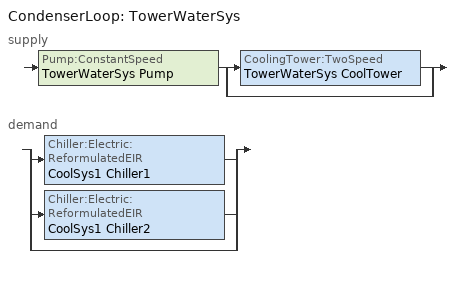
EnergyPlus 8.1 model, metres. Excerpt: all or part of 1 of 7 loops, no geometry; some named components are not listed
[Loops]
CondenserLoop 'TowerWaterSys'
 supply: Pump:ConstantSpeed 'TowerWaterSys Pump' > split
  | CoolingTower:TwoSpeed 'TowerWaterSys CoolTower'
  | bypass
 demand: split
  | Chiller:Electric:ReformulatedEIR 'CoolSys1 Chiller1'
  | Chiller:Electric:ReformulatedEIR 'CoolSys1 Chiller2'
  | bypass
[EnergyManagementSystem:Program]
ControlProgram_W: SET ActuatorControl_WExtZones_Lights = Null; SET ActuatorControl_WCoreZones_Lights = Null; IF SensorControl_W == 1; SET ActuatorControl_WExt_Mid_ZN1_Win1 = CFS_Glz_807_Index; SET ActuatorControl_WExt_Mid_ZN1_Win2 = CFS_Glz_807_Index; SET ActuatorControl_WExt_Mid_ZN1_Win3 = CFS_Glz_807_Index; SET ActuatorControl_WExt_Mid_ZN1_Win4 = CFS_Glz_807_Index; SET ActuatorControl_WExt_Mid_ZN2_Win1 = CFS_Glz_807_Index; SET ActuatorControl_WExt_Mid_ZN2_Win2 = CFS_Glz_807_Index; SET ActuatorControl_WExt_Mid_ZN2_Win3 = CFS_Glz_807_Index; SET ActuatorControl_WExt_Mid_ZN2_Win4 = CFS_Glz_807_Index; SET ActuatorControl_WExt_Mid_ZN3_Win1 = CFS_Glz_807_Index; SET ActuatorControl_WExt_Mid_ZN3_Win2 = CFS_Glz_807_Index; SET ActuatorControl_WExt_Mid_ZN3_Win3 = CFS_Glz_807_Index; SET ActuatorControl_WExt_Mid_ZN3_Win4 = CFS_Glz_807_Index; SET ActuatorControl_WExt_Mid_ZN4_Win1 = CFS_Glz_807_Index; SET ActuatorControl_WExt_Mid_ZN4_Win2 = CFS_Glz_807_Index; SET ActuatorControl_WExt_Mid_ZN4_Win3 = CFS_Glz_807_Index; SET ActuatorControl_WExt_Mid_ZN4_Win4 = CFS_Glz_807_Index; SET ActuatorControl_WExt_Top_ZN1_Win1 = CFS_Glz_807_Index; SET ActuatorControl_WExt_Top_ZN1_Win2 = CFS_Glz_807_Index; SET ActuatorControl_WExt_Top_ZN1_Win3 = CFS_Glz_807_Index; SET ActuatorControl_WExt_Top_ZN1_Win4 = CFS_Glz_807_Index; SET ActuatorControl_WExt_Top_ZN2_Win1 = CFS_Glz_807_Index; SET ActuatorControl_WExt_Top_ZN2_Win2 = CFS_Glz_807_Index; SET ActuatorControl_WExt_Top_ZN2_Win3 = CFS_Glz_807_Index; SET ActuatorControl_WExt_Top_ZN2_Win4 = CFS_Glz_807_Index; SET ActuatorControl_WExt_Top_ZN3_Win1 = CFS_Glz_807_Index; SET ActuatorControl_WExt_Top_ZN3_Win2 = CFS_Glz_807_Index; SET ActuatorControl_WExt_Top_ZN3_Win3 = CFS_Glz_807_Index; SET ActuatorControl_WExt_Top_ZN3_Win4 = CFS_Glz_807_Index; SET ActuatorControl_WExt_Top_ZN4_Win1 = CFS_Glz_807_Index; SET ActuatorControl_WExt_Top_ZN4_Win2 = CFS_Glz_807_Index; SET ActuatorControl_WExt_Top_ZN4_Win3 = CFS_Glz_807_Index; SET ActuatorControl_WExt_Top_ZN4_Win4 = CFS_Glz_807_Index; SET ActuatorControl_WExt_Bot_ZN1_Win1 = CFS_Glz_807_Index; SET ActuatorControl_WExt_Bot_ZN1_Win2 = CFS_Glz_807_Index; SET ActuatorControl_WExt_Bot_ZN1_Win3 = CFS_Glz_807_Index; SET ActuatorControl_WExt_Bot_ZN1_Win4 = CFS_Glz_807_Index; SET ActuatorControl_WExt_Bot_ZN2_Win1 = CFS_Glz_807_Index; SET ActuatorControl_WExt_Bot_ZN2_Win2 = CFS_Glz_807_Index; SET ActuatorControl_WExt_Bot_ZN2_Win3 = CFS_Glz_807_Index; SET ActuatorControl_WExt_Bot_ZN2_Win4 = CFS_Glz_807_Index; SET ActuatorControl_WExt_Bot_ZN3_Win1 = CFS_Glz_807_Index; SET ActuatorControl_WExt_Bot_ZN3_Win2 = CFS_Glz_807_Index; SET ActuatorControl_WExt_Bot_ZN3_Win3 = CFS_Glz_807_Index; SET ActuatorControl_WExt_Bot_ZN3_Win4 = CFS_Glz_807_Index; SET ActuatorControl_WExt_Bot_ZN4_Win1 = CFS_Glz_807_Index; SET ActuatorControl_WExt_Bot_ZN4_Win2 = CFS_Glz_807_Index; SET ActuatorControl_WExt_Bot_ZN4_Win3 = CFS_Glz_807_Index; SET ActuatorControl_WExt_Bot_ZN4_Win4 = CFS_Glz_807_Index; SET ActuatorControl_WExt_Mid_ZN1_Ceiling = DropCeiling_Index; SET ActuatorControl_WExt_Mid_ZN2_Ceiling = DropCeiling_Index; SET ActuatorControl_WExt_Mid_ZN3_Ceiling = DropCeiling_Index; SET ActuatorControl_WExt_Mid_ZN4_Ceiling = DropCeiling_Index; SET ActuatorControl_WCore_Mid_ZN1_Ceiling = DropCeiling_Index; SET ActuatorControl_WCore_Mid_ZN2_Ceiling = DropCeiling_Index; SET ActuatorControl_WCore_Mid_ZN3_Ceiling = DropCeiling_Index; SET ActuatorControl_WCore_Mid_ZN4_Ceiling = DropCeiling_Index; SET ActuatorControl_WExt_Mid_ZN1_floor = int_slab_floor_Index; SET ActuatorControl_WExt_Mid_ZN2_floor = int_slab_floor_Index; SET ActuatorControl_WExt_Mid_ZN3_floor = int_slab_floor_Index; SET ActuatorControl_WExt_Mid_ZN4_floor = int_slab_floor_Index; SET ActuatorControl_WCore_Mid_ZN1_floor = int_slab_floor_Index; SET ActuatorControl_WCore_Mid_ZN2_floor = int_slab_floor_Index; SET ActuatorControl_WCore_Mid_ZN3_floor = int_slab_floor_Index; SET ActuatorControl_WCore_Mid_ZN4_floor = int_slab_floor_Index; SET ActuatorControl_WExt_Mid_ZN1_Wall = T24NRWallMetalFrame_Index; SET ActuatorControl_WExt_Mid_ZN2_Wall = T24NRWallMetalFrame_Index; SET ActuatorControl_WExt_Mid_ZN3_Wall = T24NRWallMetalFrame_Index; SET ActuatorControl_WExt_Mid_ZN4_Wall = T24NRWallMetalFrame_Index; SET ActuatorControl_WCore_Mid_ZN1_IntWallS = int_wall_Index; SET ActuatorControl_WCore_Mid_ZN2_IntWallS = int_wall_Index; SET ActuatorControl_WCore_Mid_ZN3_IntWallS = int_wall_Index; SET ActuatorControl_WCore_Mid_ZN4_IntWallS = int_wall_Index; SET ActuatorControl_WCore_Mid_ZN1_IntWallW = int_wall_Index; SET ActuatorControl_WCore_Mid_ZN2_IntWallW = int_wall_Index; SET ActuatorControl_WCore_Mid_ZN3_IntWallW = int_wall_Index; SET ActuatorControl_WCore_Mid_ZN4_IntWallW = int_wall_Index; SET ActuatorControl_WExt_Mid_ZN1_IntWallN = int_wall_Index; SET ActuatorControl_WExt_Mid_ZN2_IntWallN = int_wall_Index; SET ActuatorControl_WExt_Mid_ZN3_IntWallN = int_wall_Index; SET ActuatorControl_WExt_Mid_ZN4_IntWallN = int_wall_Index; SET ActuatorControl_WCore_Mid_ZN1_IntWallN = int_wall_Index; SET ActuatorControl_WCore_Mid_ZN2_IntWallN = int_wall_Index; SET ActuatorControl_WCore_Mid_ZN3_IntWallN = int_wall_Index; SET ActuatorControl_WCore_Mid_ZN4_IntWallN = int_wall_Index; SET ActuatorControl_WExt_Mid_ZN1_IntWallE = int_wall_Index; SET ActuatorControl_WExt_Mid_ZN2_IntWallE = int_wall_Index; SET ActuatorControl_WExt_Mid_ZN3_IntWallE = int_wall_Index; SET ActuatorControl_WExt_Mid_ZN4_IntWallE = int_wall_Index; SET ActuatorControl_WCore_Mid_ZN1_IntWallE = int_wall_Index; SET ActuatorControl_WCore_Mid_ZN2_IntWallE = int_wall_Index; SET ActuatorControl_WCore_Mid_ZN3_IntWallE = int_wall_Index; SET ActuatorControl_WCore_Mid_ZN4_IntWallE = int_wall_Index; SET ActuatorControl_WExt_Bot_ZN1_Ceiling = DropCeiling_Index; SET ActuatorControl_WExt_Bot_ZN2_Ceiling = DropCeiling_Index; SET ActuatorControl_WExt_Bot_ZN3_Ceiling = DropCeiling_Index; SET ActuatorControl_WExt_Bot_ZN4_Ceiling = DropCeiling_Index; SET ActuatorControl_WCore_Bot_ZN1_Ceiling = DropCeiling_Index; SET ActuatorControl_WCore_Bot_ZN2_Ceiling = DropCeiling_Index; SET ActuatorControl_WCore_Bot_ZN3_Ceiling = DropCeiling_Index; SET ActuatorControl_WCore_Bot_ZN4_Ceiling = DropCeiling_Index; SET ActuatorControl_WExt_Bot_ZN1_floor = int_slab_floor_Index; SET ActuatorControl_WExt_Bot_ZN2_floor = int_slab_floor_Index; SET ActuatorControl_WExt_Bot_ZN3_floor = int_slab_floor_Index; SET ActuatorControl_WExt_Bot_ZN4_floor = int_slab_floor_Index; SET ActuatorControl_WCore_Bot_ZN1_floor = int_slab_floor_Index; SET ActuatorControl_WCore_Bot_ZN2_floor = int_slab_floor_Index; SET ActuatorControl_WCore_Bot_ZN3_floor = int_slab_floor_Index; SET ActuatorControl_WCore_Bot_ZN4_floor = int_slab_floor_Index; SET ActuatorControl_WExt_Bot_ZN1_Wall = T24NRWallMetalFrame_Index; SET ActuatorControl_WExt_Bot_ZN2_Wall = T24NRWallMetalFrame_Index; SET ActuatorControl_WExt_Bot_ZN3_Wall = T24NRWallMetalFrame_Index; SET ActuatorControl_WExt_Bot_ZN4_Wall = T24NRWallMetalFrame_Index; SET ActuatorControl_WCore_Bot_ZN1_IntWallS = int_wall_Index; SET ActuatorControl_WCore_Bot_ZN2_IntWallS = int_wall_Index; SET ActuatorControl_WCore_Bot_ZN3_IntWallS = int_wall_Index; SET ActuatorControl_WCore_Bot_ZN4_IntWallS = int_wall_Index; SET ActuatorControl_WCore_Bot_ZN1_IntWallW = int_wall_Index; SET ActuatorControl_WCore_Bot_ZN2_IntWallW = int_wall_Index; SET ActuatorControl_WCore_Bot_ZN3_IntWallW = int_wall_Index; SET ActuatorControl_WCore_Bot_ZN4_IntWallW = int_wall_Index; SET ActuatorControl_WExt_Bot_ZN1_IntWallN = int_wall_Index; SET ActuatorControl_WExt_Bot_ZN2_IntWallN = int_wall_Index; SET ActuatorControl_WExt_Bot_ZN3_IntWallN = int_wall_Index; SET ActuatorControl_WExt_Bot_ZN4_IntWallN = int_wall_Index; SET ActuatorControl_WCore_Bot_ZN1_IntWallN = int_wall_Index; SET ActuatorControl_WCore_Bot_ZN2_IntWallN = int_wall_Index; SET ActuatorControl_WCore_Bot_ZN3_IntWallN = int_wall_Index; SET ActuatorControl_WCore_Bot_ZN4_IntWallN = int_wall_Index; SET ActuatorControl_WExt_Bot_ZN1_IntWallE = int_wall_Index; SET ActuatorControl_WExt_Bot_ZN2_IntWallE = int_wall_Index; SET ActuatorControl_WExt_Bot_ZN3_IntWallE = int_wall_Index; SET ActuatorControl_WExt_Bot_ZN4_IntWallE = int_wall_Index; SET ActuatorControl_WCore_Bot_ZN1_IntWallE = int_wall_Index; SET ActuatorControl_WCore_Bot_ZN2_IntWallE = int_wall_Index; SET ActuatorControl_WCore_Bot_ZN3_IntWallE = int_wall_Index; SET ActuatorControl_WCore_Bot_ZN4_IntWallE = int_wall_Index; SET ActuatorControl_WExt_Top_ZN1_Ceiling = DropCeiling_Index; SET ActuatorControl_WExt_Top_ZN2_Ceiling = DropCeiling_Index; SET ActuatorControl_WExt_Top_ZN3_Ceiling = DropCeiling_Index; SET ActuatorControl_WExt_Top_ZN4_Ceiling = DropCeiling_Index; SET ActuatorControl_WCore_Top_ZN1_Ceiling = DropCeiling_Index; SET ActuatorControl_WCore_Top_ZN2_Ceiling = DropCeiling_Index; SET ActuatorControl_WCore_Top_ZN3_Ceiling = DropCeiling_Index; SET ActuatorControl_WCore_Top_ZN4_Ceiling = DropCeiling_Index; SET ActuatorControl_WExt_Top_ZN1_floor = int_slab_floor_Index; SET ActuatorControl_WExt_Top_ZN2_floor = int_slab_floor_Index; SET ActuatorControl_WExt_Top_ZN3_floor = int_slab_floor_Index; SET ActuatorControl_WExt_Top_ZN4_floor = int_slab_floor_Index; SET ActuatorControl_WCore_Top_ZN1_floor = int_slab_floor_Index; SET ActuatorControl_WCore_Top_ZN2_floor = int_slab_floor_Index; SET ActuatorControl_WCore_Top_ZN3_floor = int_slab_floor_Index; SET ActuatorControl_WCore_Top_ZN4_floor = int_slab_floor_Index; SET ActuatorControl_WExt_Top_ZN1_Wall = T24NRWallMetalFrame_Index; SET ActuatorControl_WExt_Top_ZN2_Wall = T24NRWallMetalFrame_Index; SET ActuatorControl_WExt_Top_ZN3_Wall = T24NRWallMetalFrame_Index; SET ActuatorControl_WExt_Top_ZN4_Wall = T24NRWallMetalFrame_Index; SET ActuatorControl_WCore_Top_ZN1_IntWallS = int_wall_Index; SET ActuatorControl_WCore_Top_ZN2_IntWallS = int_wall_Index; SET ActuatorControl_WCore_Top_ZN3_IntWallS = int_wall_Index; SET ActuatorControl_WCore_Top_ZN4_IntWallS = int_wall_Index; SET ActuatorControl_WCore_Top_ZN1_IntWallW = int_wall_Index; SET ActuatorControl_WCore_Top_ZN2_IntWallW = int_wall_Index; SET ActuatorControl_WCore_Top_ZN3_IntWallW = int_wall_Index; SET ActuatorControl_WCore_Top_ZN4_IntWallW = int_wall_Index; SET ActuatorControl_WExt_Top_ZN1_IntWallN = int_wall_Index; SET ActuatorControl_WExt_Top_ZN2_IntWallN = int_wall_Index; SET ActuatorControl_WExt_Top_ZN3_IntWallN = int_wall_Index; SET ActuatorControl_WExt_Top_ZN4_IntWallN = int_wall_Index; SET ActuatorControl_WCore_Top_ZN1_IntWallN = int_wall_Index; SET ActuatorControl_WCore_Top_ZN2_IntWallN = int_wall_Index; SET ActuatorControl_WCore_Top_ZN3_IntWallN = int_wall_Index; SET ActuatorControl_WCore_Top_ZN4_IntWallN = int_wall_Index; SET ActuatorControl_WExt_Top_ZN1_IntWallE = int_wall_Index; SET ActuatorControl_WExt_Top_ZN2_IntWallE = int_wall_Index; SET ActuatorControl_WExt_Top_ZN3_IntWallE = int_wall_Index; SET ActuatorControl_WExt_Top_ZN4_IntWallE = int_wall_Index; SET ActuatorControl_WCore_Top_ZN1_IntWallE = int_wall_Index; SET ActuatorControl_WCore_Top_ZN2_IntWallE = int_wall_Index; SET ActuatorControl_WCore_Top_ZN3_IntWallE = int_wall_Index; SET ActuatorControl_WCore_Top_ZN4_IntWallE = int_wall_Index; ELSEIF SensorControl_W == 2; SET ActuatorControl_WExtZones_Lights = 0; SET ActuatorControl_WCoreZones_Lights = 0; SET ActuatorControl_WExtZones_Lights = ExtLight_W_IntShd; SET ActuatorControl_WCoreZones_Lights = CoreLight_W_IntShd; SET ActuatorControl_WExt_Mid_ZN1_Win1 = CFS_Glz_815_Index; SET ActuatorControl_WExt_Mid_ZN1_Win2 = CFS_Glz_815_Index; SET ActuatorControl_WExt_Mid_ZN1_Win3 = CFS_Glz_815_Index; SET ActuatorControl_WExt_Mid_ZN1_Win4 = CFS_Glz_815_Index; SET ActuatorControl_WExt_Mid_ZN2_Win1 = CFS_Glz_815_Index; SET ActuatorControl_WExt_Mid_ZN2_Win2 = CFS_Glz_815_Index; SET ActuatorControl_WExt_Mid_ZN2_Win3 = CFS_Glz_815_Index; SET ActuatorControl_WExt_Mid_ZN2_Win4 = CFS_Glz_815_Index; SET ActuatorControl_WExt_Mid_ZN3_Win1 = CFS_Glz_815_Index; SET ActuatorControl_WExt_Mid_ZN3_Win2 = CFS_Glz_815_Index; SET ActuatorControl_WExt_Mid_ZN3_Win3 = CFS_Glz_815_Index; SET ActuatorControl_WExt_Mid_ZN3_Win4 = CFS_Glz_815_Index; SET ActuatorControl_WExt_Mid_ZN4_Win1 = CFS_Glz_815_Index; SET ActuatorControl_WExt_Mid_ZN4_Win2 = CFS_Glz_815_Index; SET ActuatorControl_WExt_Mid_ZN4_Win3 = CFS_Glz_815_Index; SET ActuatorControl_WExt_Mid_ZN4_Win4 = CFS_Glz_815_Index; SET ActuatorControl_WExt_Top_ZN1_Win1 = CFS_Glz_815_Index; SET ActuatorControl_WExt_Top_ZN1_Win2 = CFS_Glz_815_Index; SET ActuatorControl_WExt_Top_ZN1_Win3 = CFS_Glz_815_Index; SET ActuatorControl_WExt_Top_ZN1_Win4 = CFS_Glz_815_Index; SET ActuatorControl_WExt_Top_ZN2_Win1 = CFS_Glz_815_Index; SET ActuatorControl_WExt_Top_ZN2_Win2 = CFS_Glz_815_Index; SET ActuatorControl_WExt_Top_ZN2_Win3 = CFS_Glz_815_Index; SET ActuatorControl_WExt_Top_ZN2_Win4 = CFS_Glz_815_Index; SET ActuatorControl_WExt_Top_ZN3_Win1 = CFS_Glz_815_Index; SET ActuatorControl_WExt_Top_ZN3_Win2 = CFS_Glz_815_Index; SET ActuatorControl_WExt_Top_ZN3_Win3 = CFS_Glz_815_Index; SET ActuatorControl_WExt_Top_ZN3_Win4 = CFS_Glz_815_Index; SET ActuatorControl_WExt_Top_ZN4_Win1 = CFS_Glz_815_Index; SET ActuatorControl_WExt_Top_ZN4_Win2 = CFS_Glz_815_Index; SET ActuatorControl_WExt_Top_ZN4_Win3 = CFS_Glz_815_Index; SET ActuatorControl_WExt_Top_ZN4_Win4 = CFS_Glz_815_Index; SET ActuatorControl_WExt_Bot_ZN1_Win1 = CFS_Glz_815_Index; SET ActuatorControl_WExt_Bot_ZN1_Win2 = CFS_Glz_815_Index; SET ActuatorControl_WExt_Bot_ZN1_Win3 = CFS_Glz_815_Index; SET ActuatorControl_WExt_Bot_ZN1_Win4 = CFS_Glz_815_Index; SET ActuatorControl_WExt_Bot_ZN2_Win1 = CFS_Glz_815_Index; SET ActuatorControl_WExt_Bot_ZN2_Win2 = CFS_Glz_815_Index; SET ActuatorControl_WExt_Bot_ZN2_Win3- = CFS_Glz_815_Index; SET ActuatorControl_WExt_Bot_ZN2_Win4 = CFS_Glz_815_Index; SET ActuatorControl_WExt_Bot_ZN3_Win1 = CFS_Glz_815_Index; SET ActuatorControl_WExt_Bot_ZN3_Win2 = CFS_Glz_815_Index; SET ActuatorControl_WExt_Bot_ZN3_Win3 = CFS_Glz_815_Index; SET ActuatorControl_WExt_Bot_ZN3_Win4 = CFS_Glz_815_Index; SET ActuatorControl_WExt_Bot_ZN4_Win1 = CFS_Glz_815_Index; SET ActuatorControl_WExt_Bot_ZN4_Win2 = CFS_Glz_815_Index; SET ActuatorControl_WExt_Bot_ZN4_Win3 = CFS_Glz_815_Index; SET ActuatorControl_WExt_Bot_ZN4_Win4 = CFS_Glz_815_Index; SET ActuatorControl_WExt_Mid_ZN1_Ceiling = DropCeiling_IntShd_Index; SET ActuatorControl_WExt_Mid_ZN2_Ceiling = DropCeiling_IntShd_Index; SET ActuatorControl_WExt_Mid_ZN3_Ceiling = DropCeiling_IntShd_Index; SET ActuatorControl_WExt_Mid_ZN4_Ceiling = DropCeiling_IntShd_Index; SET ActuatorControl_WCore_Mid_ZN1_Ceiling = DropCeiling_IntShd_Index; SET ActuatorControl_WCore_Mid_ZN2_Ceiling = DropCeiling_IntShd_Index; SET ActuatorControl_WCore_Mid_ZN3_Ceiling = DropCeiling_IntShd_Index; SET ActuatorControl_WCore_Mid_ZN4_Ceiling = DropCeiling_IntShd_Index; SET ActuatorControl_WExt_Mid_ZN1_floor = int_slab_floor_IntShd_Index; SET ActuatorControl_WExt_Mid_ZN2_floor = int_slab_floor_IntShd_Index; SET ActuatorControl_WExt_Mid_ZN3_floor = int_slab_floor_IntShd_Index; SET ActuatorControl_WExt_Mid_ZN4_floor = int_slab_floor_IntShd_Index; SET ActuatorControl_WCore_Mid_ZN1_floor = int_slab_floor_IntShd_Index; SET ActuatorControl_WCore_Mid_ZN2_floor = int_slab_floor_IntShd_Index; SET ActuatorControl_WCore_Mid_ZN3_floor = int_slab_floor_IntShd_Index; SET ActuatorControl_WCore_Mid_ZN4_floor = int_slab_floor_IntShd_Index; SET ActuatorControl_WExt_Mid_ZN1_Wall = T24NRWallMetalFrame_IntShd_Index; SET ActuatorControl_WExt_Mid_ZN2_Wall = T24NRWallMetalFrame_IntShd_Index; SET ActuatorControl_WExt_Mid_ZN3_Wall = T24NRWallMetalFrame_IntShd_Index; SET ActuatorControl_WExt_Mid_ZN4_Wall = T24NRWallMetalFrame_IntShd_Index; SET ActuatorControl_WCore_Mid_ZN1_IntWallS = int_wall_IntShd_Index; SET ActuatorControl_WCore_Mid_ZN2_IntWallS = int_wall_IntShd_Index; SET ActuatorControl_WCore_Mid_ZN3_IntWallS = int_wall_IntShd_Index; SET ActuatorControl_WCore_Mid_ZN4_IntWallS = int_wall_IntShd_Index; SET ActuatorControl_WCore_Mid_ZN1_IntWallW = int_wall_IntShd_Index; SET ActuatorControl_WCore_Mid_ZN2_IntWallW = int_wall_IntShd_Index; SET ActuatorControl_WCore_Mid_ZN3_IntWallW = int_wall_IntShd_Index; SET ActuatorControl_WCore_Mid_ZN4_IntWallW = int_wall_IntShd_Index; SET ActuatorControl_WExt_Mid_ZN1_IntWallN = int_wall_IntShd_Index; SET ActuatorControl_WExt_Mid_ZN2_IntWallN = int_wall_IntShd_Index; SET ActuatorControl_WExt_Mid_ZN3_IntWallN = int_wall_IntShd_Index; SET ActuatorControl_WExt_Mid_ZN4_IntWallN = int_wall_IntShd_Index; SET ActuatorControl_WCore_Mid_ZN1_IntWallN = int_wall_IntShd_Index; SET ActuatorControl_WCore_Mid_ZN2_IntWallN = int_wall_IntShd_Index; SET ActuatorControl_WCore_Mid_ZN3_IntWallN = int_wall_IntShd_Index; SET ActuatorControl_WCore_Mid_ZN4_IntWallN = int_wall_IntShd_Index; SET ActuatorControl_WExt_Mid_ZN1_IntWallE = int_wall_IntShd_Index; SET ActuatorControl_WExt_Mid_ZN2_IntWallE = int_wall_IntShd_Index; SET ActuatorControl_WExt_Mid_ZN3_IntWallE = int_wall_IntShd_Index; SET ActuatorControl_WExt_Mid_ZN4_IntWallE = int_wall_IntShd_Index; SET ActuatorControl_WCore_Mid_ZN1_IntWallE = int_wall_IntShd_Index; SET ActuatorControl_WCore_Mid_ZN2_IntWallE = int_wall_IntShd_Index; SET ActuatorControl_WCore_Mid_ZN3_IntWallE = int_wall_IntShd_Index; SET ActuatorControl_WCore_Mid_ZN4_IntWallE = int_wall_IntShd_Index; SET ActuatorControl_WExt_Bot_ZN1_Ceiling = DropCeiling_IntShd_Index; SET ActuatorControl_WExt_Bot_ZN2_Ceiling = DropCeiling_IntShd_Index; SET ActuatorControl_WExt_Bot_ZN3_Ceiling = DropCeiling_IntShd_Index; SET ActuatorControl_WExt_Bot_ZN4_Ceiling = DropCeiling_IntShd_Index; SET ActuatorControl_WCore_Bot_ZN1_Ceiling = DropCeiling_IntShd_Index; SET ActuatorControl_WCore_Bot_ZN2_Ceiling = DropCeiling_IntShd_Index; SET ActuatorControl_WCore_Bot_ZN3_Ceiling = DropCeiling_IntShd_Index; SET ActuatorControl_WCore_Bot_ZN4_Ceiling = DropCeiling_IntShd_Index; SET ActuatorControl_WExt_Bot_ZN1_floor = int_slab_floor_IntShd_Index; SET ActuatorControl_WExt_Bot_ZN2_floor = int_slab_floor_IntShd_Index; SET ActuatorControl_WExt_Bot_ZN3_floor = int_slab_floor_IntShd_Index; SET ActuatorControl_WExt_Bot_ZN4_floor = int_slab_floor_IntShd_Index; SET ActuatorControl_WCore_Bot_ZN1_floor = int_slab_floor_IntShd_Index; SET ActuatorControl_WCore_Bot_ZN2_floor = int_slab_floor_IntShd_Index; SET ActuatorControl_WCore_Bot_ZN3_floor = int_slab_floor_IntShd_Index; SET ActuatorControl_WCore_Bot_ZN4_floor = int_slab_floor_IntShd_Index; SET ActuatorControl_WExt_Bot_ZN1_Wall = T24NRWallMetalFrame_IntShd_Index; SET ActuatorControl_WExt_Bot_ZN2_Wall = T24NRWallMetalFrame_IntShd_Index; SET ActuatorControl_WExt_Bot_ZN3_Wall = T24NRWallMetalFrame_IntShd_Index; SET ActuatorControl_WExt_Bot_ZN4_Wall = T24NRWallMetalFrame_IntShd_Index; SET ActuatorControl_WCore_Bot_ZN1_IntWallS = int_wall_IntShd_Index; SET ActuatorControl_WCore_Bot_ZN2_IntWallS = int_wall_IntShd_Index; SET ActuatorControl_WCore_Bot_ZN3_IntWallS = int_wall_IntShd_Index; SET ActuatorControl_WCore_Bot_ZN4_IntWallS = int_wall_IntShd_Index; SET ActuatorControl_WCore_Bot_ZN1_IntWallW = int_wall_IntShd_Index; SET ActuatorControl_WCore_Bot_ZN2_IntWallW = int_wall_IntShd_Index; SET ActuatorControl_WCore_Bot_ZN3_IntWallW = int_wall_IntShd_Index; SET ActuatorControl_WCore_Bot_ZN4_IntWallW = int_wall_IntShd_Index; SET ActuatorControl_WExt_Bot_ZN1_IntWallN = int_wall_IntShd_Index; SET ActuatorControl_WExt_Bot_ZN2_IntWallN = int_wall_IntShd_Index; SET ActuatorControl_WExt_Bot_ZN3_IntWallN = int_wall_IntShd_Index; SET ActuatorControl_WExt_Bot_ZN4_IntWallN = int_wall_IntShd_Index; SET ActuatorControl_WCore_Bot_ZN1_IntWallN = int_wall_IntShd_Index; SET ActuatorControl_WCore_Bot_ZN2_IntWallN = int_wall_IntShd_Index; SET ActuatorControl_WCore_Bot_ZN3_IntWallN = int_wall_IntShd_Index; SET ActuatorControl_WCore_Bot_ZN4_IntWallN = int_wall_IntShd_Index; SET ActuatorControl_WExt_Bot_ZN1_IntWallE = int_wall_IntShd_Index; SET ActuatorControl_WExt_Bot_ZN2_IntWallE = int_wall_IntShd_Index; SET ActuatorControl_WExt_Bot_ZN3_IntWallE = int_wall_IntShd_Index; SET ActuatorControl_WExt_Bot_ZN4_IntWallE = int_wall_IntShd_Index; SET ActuatorControl_WCore_Bot_ZN1_IntWallE = int_wall_IntShd_Index; SET ActuatorControl_WCore_Bot_ZN2_IntWallE = int_wall_IntShd_Index; SET ActuatorControl_WCore_Bot_ZN3_IntWallE = int_wall_IntShd_Index; SET ActuatorControl_WCore_Bot_ZN4_IntWallE = int_wall_IntShd_Index; SET ActuatorControl_WExt_Top_ZN1_Ceiling = DropCeiling_IntShd_Index; SET ActuatorControl_WExt_Top_ZN2_Ceiling = DropCeiling_IntShd_Index; SET ActuatorControl_WExt_Top_ZN3_Ceiling = DropCeiling_IntShd_Index; SET ActuatorControl_WExt_Top_ZN4_Ceiling = DropCeiling_IntShd_Index; SET ActuatorControl_WCore_Top_ZN1_Ceiling = DropCeiling_IntShd_Index; SET ActuatorControl_WCore_Top_ZN2_Ceiling = DropCeiling_IntShd_Index; SET ActuatorControl_WCore_Top_ZN3_Ceiling = DropCeiling_IntShd_Index; SET ActuatorControl_WCore_Top_ZN4_Ceiling = DropCeiling_IntShd_Index; SET ActuatorControl_WExt_Top_ZN1_floor = int_slab_floor_IntShd_Index; SET ActuatorControl_WExt_Top_ZN2_floor = int_slab_floor_IntShd_Index; SET ActuatorControl_WExt_Top_ZN3_floor = int_slab_floor_IntShd_Index; SET ActuatorControl_WExt_Top_ZN4_floor = int_slab_floor_IntShd_Index; SET ActuatorControl_WCore_Top_ZN1_floor = int_slab_floor_IntShd_Index; SET ActuatorControl_WCore_Top_ZN2_floor = int_slab_floor_IntShd_Index; SET ActuatorControl_WCore_Top_ZN3_floor = int_slab_floor_IntShd_Index; SET ActuatorControl_WCore_Top_ZN4_floor = int_slab_floor_IntShd_Index; SET ActuatorControl_WExt_Top_ZN1_Wall = T24NRWallMetalFrame_IntShd_Index; SET ActuatorControl_WExt_Top_ZN2_Wall = T24NRWallMetalFrame_IntShd_Index; SET ActuatorControl_WExt_Top_ZN3_Wall = T24NRWallMetalFrame_IntShd_Index; SET ActuatorControl_WExt_Top_ZN4_Wall = T24NRWallMetalFrame_IntShd_Index; SET ActuatorControl_WCore_Top_ZN1_IntWallS = int_wall_IntShd_Index; SET ActuatorControl_WCore_Top_ZN2_IntWallS = int_wall_IntShd_Index; SET ActuatorControl_WCore_Top_ZN3_IntWallS = int_wall_IntShd_Index; SET ActuatorControl_WCore_Top_ZN4_IntWallS = int_wall_IntShd_Index; SET ActuatorControl_WCore_Top_ZN1_IntWallW = int_wall_IntShd_Index; SET ActuatorControl_WCore_Top_ZN2_IntWallW = int_wall_IntShd_Index; SET ActuatorControl_WCore_Top_ZN3_IntWallW = int_wall_IntShd_Index; SET ActuatorControl_WCore_Top_ZN4_IntWallW = int_wall_IntShd_Index; SET ActuatorControl_WExt_Top_ZN1_IntWallN = int_wall_IntShd_Index; SET ActuatorControl_WExt_Top_ZN2_IntWallN = int_wall_IntShd_Index; SET ActuatorControl_WExt_Top_ZN3_IntWallN = int_wall_IntShd_Index; SET ActuatorControl_WExt_Top_ZN4_IntWallN = int_wall_IntShd_Index; SET ActuatorControl_WCore_Top_ZN1_IntWallN = int_wall_IntShd_Index; SET ActuatorControl_WCore_Top_ZN2_IntWallN = int_wall_IntShd_Index; SET ActuatorControl_WCore_Top_ZN3_IntWallN = int_wall_IntShd_Index; SET ActuatorControl_WCore_Top_ZN4_IntWallN = int_wall_IntShd_Index; SET ActuatorControl_WExt_Top_ZN1_IntWallE = int_wall_IntShd_Index; SET ActuatorControl_WExt_Top_ZN2_IntWallE = int_wall_IntShd_Index; SET ActuatorControl_WExt_Top_ZN3_IntWallE = int_wall_IntShd_Index; SET ActuatorControl_WExt_Top_ZN4_IntWallE = int_wall_IntShd_Index; SET ActuatorControl_WCore_Top_ZN1_IntWallE = int_wall_IntShd_Index; SET ActuatorControl_WCore_Top_ZN2_IntWallE = int_wall_IntShd_Index; SET ActuatorControl_WCore_Top_ZN3_IntWallE = int_wall_IntShd_Index; SET ActuatorControl_WCore_Top_ZN4_IntWallE = int_wall_IntShd_Index; ENDIF
